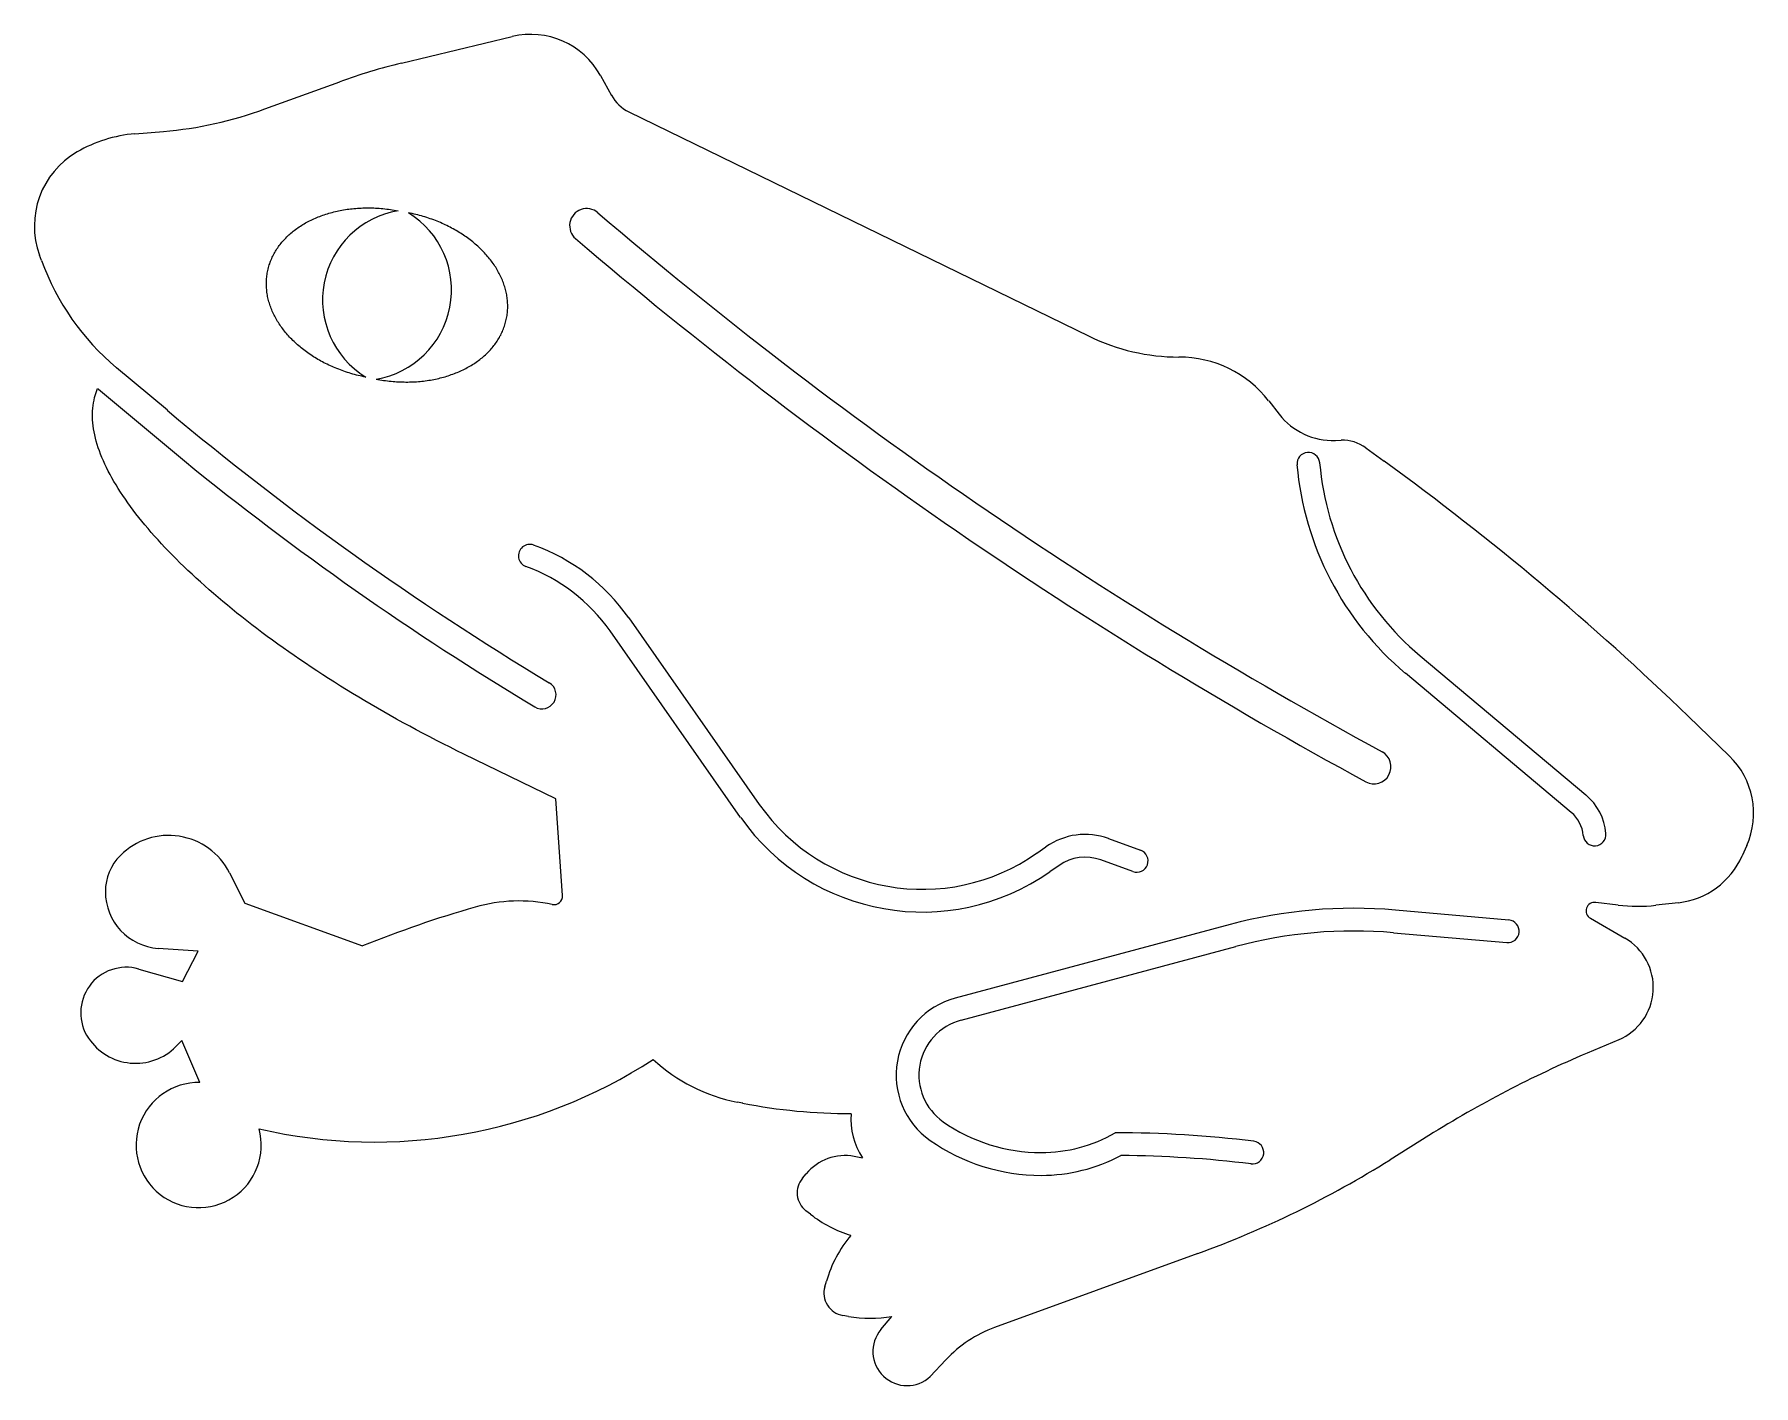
# Model space of a CAD drawing. Extents: x -114 to 164, y 132 to 351.
import ezdxf

# ---------------------------------------------------------------- set-up
doc = ezdxf.new("R2010")
doc.units = 0
doc.header["$LTSCALE"] = 25
doc.linetypes.add('AUSGEZOGEN', pattern=[0])
doc.layers.get('0').update_dxf_attribs({"linetype": 'AUSGEZOGEN'})

msp = doc.modelspace()

# ---------------------------------------------------------------- linework, layer by layer
for p, q in [((-54.63, 346.35), (-36.73, 350.64)), ((-36.73, 350.64), (-36.73, 350.64)), ((-76.72, 338.94), (-64.62, 343.34)), ((-64.62, 343.34), (-64.62, 343.34)), ((-22.46, 344.36), (-22.46, 344.36)), ((-22.46, 344.36), (-20.68, 341.14)), ((-20.68, 341.14), (-20.68, 341.14)), ((-17.87, 338.48), (-17.87, 338.48)), ((-17.87, 338.48), (56.56, 302.18)), ((-97.74, 334.93), (-93.14, 335.3)), ((-107.1, 331.98), (-107.1, 331.98)), ((-64.8, 322.47), (-64.53, 322.52)), ((-64.53, 322.52), (-64.26, 322.57)), ((-64.26, 322.57), (-63.99, 322.62)), ((-63.99, 322.62), (-63.71, 322.67)), ((-63.71, 322.67), (-63.44, 322.71)), ((-63.44, 322.71), (-63.16, 322.75)), ((-63.16, 322.75), (-62.88, 322.78)), ((-62.88, 322.78), (-62.6, 322.81)), ((-62.6, 322.81), (-62.32, 322.84)), ((-62.32, 322.84), (-62.04, 322.87)), ((-62.04, 322.87), (-61.75, 322.89)), ((-61.75, 322.89), (-61.46, 322.91)), ((-61.46, 322.91), (-61.18, 322.92)), ((-61.18, 322.92), (-60.89, 322.93)), ((-60.89, 322.93), (-60.6, 322.94)), ((-60.6, 322.94), (-60.31, 322.95)), ((-60.31, 322.95), (-60.01, 322.95)), ((-60.01, 322.95), (-59.72, 322.94)), ((-59.72, 322.94), (-59.42, 322.94)), ((-59.42, 322.94), (-59.13, 322.93)), ((-59.13, 322.93), (-58.83, 322.92)), ((-58.83, 322.92), (-58.53, 322.9)), ((-58.53, 322.9), (-58.23, 322.88)), ((-58.23, 322.88), (-57.93, 322.85)), ((-57.93, 322.85), (-57.63, 322.83)), ((-57.63, 322.83), (-57.33, 322.8)), ((-57.33, 322.8), (-57.03, 322.76)), ((-57.03, 322.76), (-56.73, 322.72)), ((-56.73, 322.72), (-56.42, 322.68)), ((-56.42, 322.68), (-56.12, 322.63)), ((-56.12, 322.63), (-55.81, 322.58)), ((-55.81, 322.58), (-55.51, 322.53)), ((-55.51, 322.53), (-55.2, 322.47)), ((-71.58, 319.59), (-71.39, 319.73)), ((-71.39, 319.73), (-71.19, 319.87)), ((-71.19, 319.87), (-70.99, 320)), ((-70.99, 320), (-70.78, 320.13)), ((-70.78, 320.13), (-70.57, 320.26)), ((-70.57, 320.26), (-70.36, 320.38)), ((-70.36, 320.38), (-70.15, 320.51)), ((-70.15, 320.51), (-69.93, 320.62)), ((-69.93, 320.62), (-69.71, 320.74)), ((-69.71, 320.74), (-69.49, 320.86)), ((-69.49, 320.86), (-69.26, 320.97)), ((-69.26, 320.97), (-69.04, 321.07)), ((-69.04, 321.07), (-68.81, 321.18)), ((-68.81, 321.18), (-68.57, 321.28)), ((-68.57, 321.28), (-68.34, 321.38)), ((-68.34, 321.38), (-68.1, 321.48)), ((-68.1, 321.48), (-67.86, 321.57)), ((-67.86, 321.57), (-67.62, 321.67)), ((-67.62, 321.67), (-67.37, 321.75)), ((-67.37, 321.75), (-67.12, 321.84)), ((-67.12, 321.84), (-66.87, 321.92)), ((-66.87, 321.92), (-66.62, 322)), ((-66.62, 322), (-66.37, 322.08)), ((-66.37, 322.08), (-66.11, 322.15)), ((-66.11, 322.15), (-65.85, 322.22)), ((-65.85, 322.22), (-65.59, 322.29)), ((-65.59, 322.29), (-65.33, 322.35)), ((-65.33, 322.35), (-65.06, 322.41)), ((-65.06, 322.41), (-64.8, 322.47)), ((-55.2, 322.47), (-55.2, 322.47)), ((-53.22, 322.08), (-53.52, 322.15)), ((-53.52, 322.15), (-53.52, 322.15)), ((-52.91, 322.02), (-53.22, 322.08)), ((-52.61, 321.95), (-52.91, 322.02)), ((-52.31, 321.88), (-52.61, 321.95)), ((-52.01, 321.81), (-52.31, 321.88)), ((-51.72, 321.73), (-52.01, 321.81)), ((-51.42, 321.65), (-51.72, 321.73)), ((-51.13, 321.56), (-51.42, 321.65)), ((-50.84, 321.48), (-51.13, 321.56)), ((-50.56, 321.39), (-50.84, 321.48)), ((-50.27, 321.29), (-50.56, 321.39)), ((-49.99, 321.2), (-50.27, 321.29)), ((-49.71, 321.1), (-49.99, 321.2)), ((-49.43, 321), (-49.71, 321.1)), ((-49.15, 320.89), (-49.43, 321)), ((-48.88, 320.78), (-49.15, 320.89)), ((-48.61, 320.67), (-48.88, 320.78)), ((-48.34, 320.56), (-48.61, 320.67)), ((-48.07, 320.44), (-48.34, 320.56)), ((-47.81, 320.32), (-48.07, 320.44)), ((-47.55, 320.2), (-47.81, 320.32)), ((-47.29, 320.08), (-47.55, 320.2)), ((-47.04, 319.95), (-47.29, 320.08)), ((-46.78, 319.82), (-47.04, 319.95)), ((-46.53, 319.69), (-46.78, 319.82)), ((-22.9, 322.17), (-22.9, 322.17)), ((-74.4, 316.87), (-74.26, 317.05)), ((-74.26, 317.05), (-74.12, 317.22)), ((-74.12, 317.22), (-73.98, 317.4)), ((-73.98, 317.4), (-73.83, 317.57)), ((-73.83, 317.57), (-73.68, 317.74)), ((-73.68, 317.74), (-73.52, 317.91)), ((-73.52, 317.91), (-73.36, 318.07)), ((-73.36, 318.07), (-73.2, 318.24)), ((-73.2, 318.24), (-73.03, 318.4)), ((-73.03, 318.4), (-72.86, 318.56)), ((-72.86, 318.56), (-72.69, 318.71)), ((-72.69, 318.71), (-72.52, 318.87)), ((-72.52, 318.87), (-72.34, 319.02)), ((-72.34, 319.02), (-72.15, 319.16)), ((-72.15, 319.16), (-71.97, 319.31)), ((-71.97, 319.31), (-71.78, 319.45)), ((-71.78, 319.45), (-71.58, 319.59)), ((-46.28, 319.56), (-46.53, 319.69)), ((-46.04, 319.42), (-46.28, 319.56)), ((-45.79, 319.28), (-46.04, 319.42)), ((-45.55, 319.14), (-45.79, 319.28)), ((-45.32, 318.99), (-45.55, 319.14)), ((-45.08, 318.85), (-45.32, 318.99)), ((-44.85, 318.7), (-45.08, 318.85)), ((-44.62, 318.55), (-44.85, 318.7)), ((-44.4, 318.39), (-44.62, 318.55)), ((-44.18, 318.24), (-44.4, 318.39)), ((-43.96, 318.08), (-44.18, 318.24)), ((-43.74, 317.92), (-43.96, 318.08)), ((-43.53, 317.76), (-43.74, 317.92)), ((-43.32, 317.6), (-43.53, 317.76)), ((-43.11, 317.43), (-43.32, 317.6)), ((-42.9, 317.26), (-43.11, 317.43)), ((-42.7, 317.09), (-42.9, 317.26)), ((-42.51, 316.92), (-42.7, 317.09)), ((-26.48, 317.97), (-26.48, 317.97)), ((-112.85, 314.44), (-113.17, 315.31)), ((-75.88, 314.14), (-75.8, 314.34)), ((-75.8, 314.34), (-75.72, 314.55)), ((-75.72, 314.55), (-75.63, 314.76)), ((-75.63, 314.76), (-75.54, 314.96)), ((-75.54, 314.96), (-75.45, 315.16)), ((-75.45, 315.16), (-75.35, 315.36)), ((-75.35, 315.36), (-75.24, 315.55)), ((-75.24, 315.55), (-75.13, 315.75)), ((-75.13, 315.75), (-75.02, 315.94)), ((-75.02, 315.94), (-74.9, 316.13)), ((-74.9, 316.13), (-74.78, 316.32)), ((-74.78, 316.32), (-74.66, 316.5)), ((-74.66, 316.5), (-74.53, 316.69)), ((-74.53, 316.69), (-74.4, 316.87)), ((-42.31, 316.75), (-42.51, 316.92)), ((-42.12, 316.57), (-42.31, 316.75)), ((-41.93, 316.39), (-42.12, 316.57)), ((-41.75, 316.21), (-41.93, 316.39)), ((-41.57, 316.03), (-41.75, 316.21)), ((-41.39, 315.85), (-41.57, 316.03)), ((-41.22, 315.67), (-41.39, 315.85)), ((-41.04, 315.48), (-41.22, 315.67)), ((-40.88, 315.29), (-41.04, 315.48)), ((-40.71, 315.1), (-40.88, 315.29)), ((-40.55, 314.91), (-40.71, 315.1)), ((-40.4, 314.72), (-40.55, 314.91)), ((-40.25, 314.53), (-40.4, 314.72)), ((-40.1, 314.33), (-40.25, 314.53)), ((-39.95, 314.14), (-40.1, 314.33)), ((-76.47, 311.28), (-76.45, 311.51)), ((-76.45, 311.51), (-76.43, 311.73)), ((-76.43, 311.73), (-76.41, 311.95)), ((-76.41, 311.95), (-76.38, 312.18)), ((-76.38, 312.18), (-76.34, 312.4)), ((-76.34, 312.4), (-76.3, 312.62)), ((-76.3, 312.62), (-76.25, 312.84)), ((-76.3, 312.62), (-76.3, 312.62)), ((-76.25, 312.84), (-76.2, 313.06)), ((-76.2, 313.06), (-76.15, 313.28)), ((-76.15, 313.28), (-76.09, 313.5)), ((-76.09, 313.5), (-76.02, 313.71)), ((-76.02, 313.71), (-75.95, 313.92)), ((-75.95, 313.92), (-75.88, 314.14)), ((-39.81, 313.94), (-39.95, 314.14)), ((-39.67, 313.74), (-39.81, 313.94)), ((-39.54, 313.54), (-39.67, 313.74)), ((-39.41, 313.34), (-39.54, 313.54)), ((-39.28, 313.14), (-39.41, 313.34)), ((-39.16, 312.93), (-39.28, 313.14)), ((-39.04, 312.73), (-39.16, 312.93)), ((-38.93, 312.52), (-39.04, 312.73)), ((-38.82, 312.32), (-38.93, 312.52)), ((-38.71, 312.11), (-38.82, 312.32)), ((-38.61, 311.9), (-38.71, 312.11)), ((-38.51, 311.69), (-38.61, 311.9)), ((-38.42, 311.48), (-38.51, 311.69)), ((-38.33, 311.26), (-38.42, 311.48)), ((-76.48, 311.06), (-76.47, 311.28)), ((-76.48, 310.84), (-76.48, 311.06)), ((-76.48, 310.62), (-76.48, 310.84)), ((-76.48, 310.39), (-76.48, 310.62)), ((-76.47, 310.17), (-76.48, 310.39)), ((-76.46, 309.95), (-76.47, 310.17)), ((-76.44, 309.73), (-76.46, 309.95)), ((-76.42, 309.51), (-76.44, 309.73)), ((-76.39, 309.29), (-76.42, 309.51)), ((-76.36, 309.07), (-76.39, 309.29)), ((-76.32, 308.85), (-76.36, 309.07)), ((-76.28, 308.63), (-76.32, 308.85)), ((-76.23, 308.41), (-76.28, 308.63)), ((-38.24, 311.05), (-38.33, 311.26)), ((-38.16, 310.84), (-38.24, 311.05)), ((-38.08, 310.62), (-38.16, 310.84)), ((-38.01, 310.41), (-38.08, 310.62)), ((-37.94, 310.19), (-38.01, 310.41)), ((-37.88, 309.98), (-37.94, 310.19)), ((-37.82, 309.76), (-37.88, 309.98)), ((-37.77, 309.54), (-37.82, 309.76)), ((-37.71, 309.32), (-37.77, 309.54)), ((-37.67, 309.1), (-37.71, 309.32)), ((-37.63, 308.88), (-37.67, 309.1)), ((-37.59, 308.66), (-37.63, 308.88)), ((-37.56, 308.44), (-37.59, 308.66)), ((-76.18, 308.19), (-76.23, 308.41)), ((-76.13, 307.97), (-76.18, 308.19)), ((-76.07, 307.75), (-76.13, 307.97)), ((-76, 307.54), (-76.07, 307.75)), ((-75.94, 307.32), (-76, 307.54)), ((-75.86, 307.11), (-75.94, 307.32)), ((-75.79, 306.89), (-75.86, 307.11)), ((-75.71, 306.68), (-75.79, 306.89)), ((-75.62, 306.47), (-75.71, 306.68)), ((-75.53, 306.25), (-75.62, 306.47)), ((-75.44, 306.04), (-75.53, 306.25)), ((-75.34, 305.83), (-75.44, 306.04)), ((-75.24, 305.62), (-75.34, 305.83)), ((-37.53, 308.22), (-37.56, 308.44)), ((-37.54, 305.78), (-37.52, 306)), ((-37.51, 308), (-37.53, 308.22)), ((-37.52, 306), (-37.5, 306.22)), ((-37.49, 307.78), (-37.51, 308)), ((-37.5, 306.22), (-37.48, 306.45)), ((-37.48, 307.56), (-37.49, 307.78)), ((-37.47, 307.34), (-37.48, 307.56)), ((-37.48, 306.45), (-37.47, 306.67)), ((-37.46, 307.11), (-37.47, 307.34)), ((-37.47, 306.67), (-37.46, 306.89)), ((-37.46, 306.89), (-37.46, 307.11)), ((-75.13, 305.41), (-75.24, 305.62)), ((-75.02, 305.21), (-75.13, 305.41)), ((-74.91, 305), (-75.02, 305.21)), ((-74.79, 304.8), (-74.91, 305)), ((-74.67, 304.59), (-74.79, 304.8)), ((-74.54, 304.39), (-74.67, 304.59)), ((-74.41, 304.19), (-74.54, 304.39)), ((-74.28, 303.99), (-74.41, 304.19)), ((-74.14, 303.79), (-74.28, 303.99)), ((-74, 303.59), (-74.14, 303.79)), ((-73.85, 303.4), (-74, 303.59)), ((-73.7, 303.2), (-73.85, 303.4)), ((-73.55, 303.01), (-73.7, 303.2)), ((-38.31, 302.98), (-38.23, 303.18)), ((-38.23, 303.18), (-38.15, 303.39)), ((-38.15, 303.39), (-38.07, 303.59)), ((-38.07, 303.59), (-37.99, 303.81)), ((-37.99, 303.81), (-37.92, 304.02)), ((-37.92, 304.02), (-37.86, 304.23)), ((-37.86, 304.23), (-37.8, 304.45)), ((-37.8, 304.45), (-37.75, 304.67)), ((-37.75, 304.67), (-37.69, 304.89)), ((-37.69, 304.89), (-37.65, 305.11)), ((-37.65, 305.11), (-37.61, 305.33)), ((-37.65, 305.11), (-37.65, 305.11)), ((-37.61, 305.33), (-37.57, 305.55)), ((-37.57, 305.55), (-37.54, 305.78)), ((-73.39, 302.82), (-73.55, 303.01)), ((-73.23, 302.63), (-73.39, 302.82)), ((-73.07, 302.44), (-73.23, 302.63)), ((-72.9, 302.25), (-73.07, 302.44)), ((-72.73, 302.06), (-72.9, 302.25)), ((-72.56, 301.88), (-72.73, 302.06)), ((-72.38, 301.7), (-72.56, 301.88)), ((-72.2, 301.52), (-72.38, 301.7)), ((-72.02, 301.34), (-72.2, 301.52)), ((-71.83, 301.16), (-72.02, 301.34)), ((-71.64, 300.98), (-71.83, 301.16)), ((-71.44, 300.81), (-71.64, 300.98)), ((-71.24, 300.64), (-71.44, 300.81)), ((-71.04, 300.47), (-71.24, 300.64)), ((-70.84, 300.3), (-71.04, 300.47)), ((-70.63, 300.13), (-70.84, 300.3)), ((-40.12, 300.16), (-39.97, 300.33)), ((-39.97, 300.33), (-39.83, 300.51)), ((-39.83, 300.51), (-39.69, 300.68)), ((-39.69, 300.68), (-39.55, 300.86)), ((-39.55, 300.86), (-39.42, 301.04)), ((-39.42, 301.04), (-39.29, 301.23)), ((-39.29, 301.23), (-39.16, 301.41)), ((-39.16, 301.41), (-39.04, 301.6)), ((-39.04, 301.6), (-38.93, 301.79)), ((-38.93, 301.79), (-38.81, 301.98)), ((-38.81, 301.98), (-38.71, 302.18)), ((-38.71, 302.18), (-38.6, 302.37)), ((-38.6, 302.37), (-38.5, 302.57)), ((-38.5, 302.57), (-38.41, 302.77)), ((-38.41, 302.77), (-38.31, 302.98)), ((56.56, 302.18), (56.56, 302.18)), ((-70.42, 299.97), (-70.63, 300.13)), ((-70.21, 299.81), (-70.42, 299.97)), ((-69.99, 299.65), (-70.21, 299.81)), ((-69.77, 299.49), (-69.99, 299.65)), ((-69.55, 299.34), (-69.77, 299.49)), ((-69.32, 299.18), (-69.55, 299.34)), ((-69.1, 299.03), (-69.32, 299.18)), ((-68.86, 298.88), (-69.1, 299.03)), ((-68.63, 298.74), (-68.86, 298.88)), ((-68.39, 298.59), (-68.63, 298.74)), ((-68.15, 298.45), (-68.39, 298.59)), ((-67.91, 298.31), (-68.15, 298.45)), ((-67.66, 298.17), (-67.91, 298.31)), ((-67.42, 298.04), (-67.66, 298.17)), ((-67.17, 297.91), (-67.42, 298.04)), ((-66.91, 297.78), (-67.17, 297.91)), ((-66.66, 297.65), (-66.91, 297.78)), ((-66.4, 297.53), (-66.66, 297.65)), ((-66.14, 297.41), (-66.4, 297.53)), ((-43.59, 297.35), (-43.37, 297.47)), ((-43.37, 297.47), (-43.17, 297.6)), ((-43.17, 297.6), (-42.96, 297.73)), ((-42.96, 297.73), (-42.76, 297.86)), ((-42.76, 297.86), (-42.56, 298)), ((-42.56, 298), (-42.36, 298.14)), ((-42.36, 298.14), (-42.17, 298.28)), ((-42.17, 298.28), (-41.98, 298.42)), ((-41.98, 298.42), (-41.79, 298.57)), ((-41.79, 298.57), (-41.61, 298.71)), ((-41.61, 298.71), (-41.43, 298.86)), ((-41.43, 298.86), (-41.26, 299.02)), ((-41.26, 299.02), (-41.08, 299.17)), ((-41.08, 299.17), (-40.91, 299.33)), ((-40.91, 299.33), (-40.75, 299.49)), ((-40.75, 299.49), (-40.58, 299.66)), ((-40.58, 299.66), (-40.43, 299.82)), ((-40.43, 299.82), (-40.27, 299.99)), ((-40.27, 299.99), (-40.12, 300.16)), ((71.08, 298.82), (71.08, 298.82)), ((71.08, 298.82), (71.08, 298.82)), ((-92.5, 290.21), (-100.71, 297.1)), ((-65.87, 297.29), (-66.14, 297.41)), ((-65.61, 297.17), (-65.87, 297.29)), ((-65.34, 297.06), (-65.61, 297.17)), ((-65.07, 296.95), (-65.34, 297.06)), ((-64.79, 296.84), (-65.07, 296.95)), ((-64.52, 296.73), (-64.79, 296.84)), ((-64.24, 296.63), (-64.52, 296.73)), ((-63.96, 296.53), (-64.24, 296.63)), ((-63.68, 296.44), (-63.96, 296.53)), ((-63.39, 296.34), (-63.68, 296.44)), ((-63.1, 296.25), (-63.39, 296.34)), ((-62.81, 296.17), (-63.1, 296.25)), ((-62.52, 296.08), (-62.81, 296.17)), ((-62.23, 296), (-62.52, 296.08)), ((-61.93, 295.92), (-62.23, 296)), ((-61.64, 295.85), (-61.93, 295.92)), ((-61.34, 295.78), (-61.64, 295.85)), ((-61.04, 295.71), (-61.34, 295.78)), ((-60.73, 295.65), (-61.04, 295.71)), ((-60.43, 295.59), (-60.73, 295.65)), ((-58.75, 295.26), (-58.44, 295.2)), ((-58.44, 295.2), (-58.14, 295.15)), ((-58.14, 295.15), (-57.83, 295.1)), ((-57.83, 295.1), (-57.53, 295.05)), ((-57.53, 295.05), (-57.22, 295.01)), ((-57.22, 295.01), (-56.92, 294.97)), ((-56.92, 294.97), (-56.62, 294.93)), ((-56.62, 294.93), (-56.31, 294.9)), ((-56.31, 294.9), (-56.01, 294.88)), ((-56.01, 294.88), (-55.71, 294.85)), ((-55.71, 294.85), (-55.42, 294.83)), ((-55.42, 294.83), (-55.12, 294.81)), ((-55.12, 294.81), (-54.82, 294.8)), ((-54.82, 294.8), (-54.52, 294.79)), ((-54.52, 294.79), (-54.23, 294.79)), ((-54.23, 294.79), (-53.93, 294.78)), ((-53.93, 294.78), (-53.64, 294.78)), ((-53.64, 294.78), (-53.35, 294.79)), ((-53.35, 294.79), (-53.06, 294.8)), ((-53.06, 294.8), (-52.77, 294.81)), ((-52.77, 294.81), (-52.48, 294.82)), ((-52.48, 294.82), (-52.2, 294.84)), ((-52.2, 294.84), (-51.91, 294.86)), ((-51.91, 294.86), (-51.63, 294.89)), ((-51.63, 294.89), (-51.35, 294.92)), ((-51.35, 294.92), (-51.07, 294.95)), ((-51.07, 294.95), (-50.79, 294.98)), ((-50.79, 294.98), (-50.51, 295.02)), ((-50.51, 295.02), (-50.23, 295.06)), ((-50.23, 295.06), (-49.96, 295.11)), ((-49.96, 295.11), (-49.69, 295.16)), ((-49.69, 295.16), (-49.42, 295.21)), ((-49.42, 295.21), (-49.15, 295.26)), ((-49.15, 295.26), (-48.88, 295.32)), ((-48.88, 295.32), (-48.62, 295.38)), ((-48.62, 295.38), (-48.36, 295.44)), ((-48.36, 295.44), (-48.1, 295.51)), ((-48.1, 295.51), (-47.84, 295.58)), ((-47.84, 295.58), (-47.58, 295.65)), ((-47.58, 295.65), (-47.33, 295.73)), ((-47.33, 295.73), (-47.07, 295.81)), ((-47.07, 295.81), (-46.82, 295.89)), ((-46.82, 295.89), (-46.58, 295.98)), ((-46.58, 295.98), (-46.33, 296.06)), ((-46.33, 296.06), (-46.09, 296.16)), ((-46.09, 296.16), (-45.85, 296.25)), ((-45.85, 296.25), (-45.61, 296.35)), ((-45.61, 296.35), (-45.37, 296.45)), ((-45.37, 296.45), (-45.14, 296.55)), ((-45.14, 296.55), (-44.91, 296.66)), ((-44.91, 296.66), (-44.68, 296.76)), ((-44.68, 296.76), (-44.46, 296.87)), ((-44.46, 296.87), (-44.24, 296.99)), ((-44.24, 296.99), (-44.02, 297.11)), ((-44.02, 297.11), (-43.8, 297.22)), ((-43.8, 297.22), (-43.59, 297.35)), ((-104.36, 291.87), (-104.26, 292.3)), ((-104.26, 292.3), (-103.77, 293.74)), ((-103.63, 293.62), (-89.72, 282.02)), ((-104.61, 289.62), (-104.6, 290.08)), ((-104.61, 289.15), (-104.61, 289.62)), ((-104.59, 288.68), (-104.61, 289.15)), ((-104.6, 290.08), (-104.56, 290.54)), ((-104.56, 290.54), (-104.51, 290.99)), ((-104.51, 290.99), (-104.45, 291.43)), ((-104.45, 291.43), (-104.36, 291.87)), ((85.59, 291.75), (87.29, 289.58)), ((87.29, 289.58), (87.29, 289.58)), ((-104.56, 288.2), (-104.59, 288.68)), ((-104.5, 287.71), (-104.56, 288.2)), ((-104.43, 287.22), (-104.5, 287.71)), ((-104.35, 286.72), (-104.43, 287.22)), ((-104.24, 286.22), (-104.35, 286.72)), ((-104.13, 285.71), (-104.24, 286.22)), ((-103.99, 285.2), (-104.13, 285.71)), ((-103.84, 284.69), (-103.99, 285.2)), ((-103.67, 284.16), (-103.84, 284.69)), ((-103.49, 283.64), (-103.67, 284.16)), ((-103.29, 283.11), (-103.49, 283.64)), ((96.37, 285.34), (97.29, 285.37)), ((96.37, 285.34), (96.37, 285.34)), ((97.29, 285.37), (97.29, 285.37)), ((101.3, 284.14), (101.3, 284.14)), ((101.3, 284.14), (104.28, 281.98)), ((-103.07, 282.57), (-103.29, 283.11)), ((-102.84, 282.03), (-103.07, 282.57)), ((-102.59, 281.49), (-102.84, 282.03)), ((-102.33, 280.94), (-102.59, 281.49)), ((-102.05, 280.39), (-102.33, 280.94)), ((93.83, 281.73), (93.83, 281.73)), ((104.28, 281.98), (104.28, 281.98)), ((-101.76, 279.83), (-102.05, 280.39)), ((-101.45, 279.27), (-101.76, 279.83)), ((-101.13, 278.71), (-101.45, 279.27)), ((-100.79, 278.14), (-101.13, 278.71)), ((-100.44, 277.57), (-100.79, 278.14)), ((-100.07, 276.99), (-100.44, 277.57)), ((-99.69, 276.41), (-100.07, 276.99)), ((-99.29, 275.83), (-99.69, 276.41)), ((-98.88, 275.25), (-99.29, 275.83)), ((-98.46, 274.66), (-98.88, 275.25)), ((-98.02, 274.07), (-98.46, 274.66)), ((-97.57, 273.48), (-98.02, 274.07)), ((-97.1, 272.88), (-97.57, 273.48)), ((-96.62, 272.28), (-97.1, 272.88)), ((-96.13, 271.68), (-96.62, 272.28)), ((-95.62, 271.08), (-96.13, 271.68)), ((-95.1, 270.47), (-95.62, 271.08)), ((-94.56, 269.87), (-95.1, 270.47)), ((-94.01, 269.26), (-94.56, 269.87)), ((-93.45, 268.64), (-94.01, 269.26)), ((-92.88, 268.03), (-93.45, 268.64)), ((-92.29, 267.42), (-92.88, 268.03)), ((-91.69, 266.8), (-92.29, 267.42)), ((-33.26, 268.43), (-33.26, 268.43)), ((-33.26, 268.43), (-33.26, 268.43)), ((-91.08, 266.18), (-91.69, 266.8)), ((-90.46, 265.56), (-91.08, 266.18)), ((-89.82, 264.94), (-90.46, 265.56)), ((-89.17, 264.32), (-89.82, 264.94)), ((-88.51, 263.69), (-89.17, 264.32)), ((-87.84, 263.07), (-88.51, 263.69)), ((-87.15, 262.45), (-87.84, 263.07)), ((-86.45, 261.82), (-87.15, 262.45)), ((-85.74, 261.19), (-86.45, 261.82)), ((-85.02, 260.57), (-85.74, 261.19)), ((-84.29, 259.94), (-85.02, 260.57)), ((-83.55, 259.31), (-84.29, 259.94)), ((-82.79, 258.68), (-83.55, 259.31)), ((-82.02, 258.05), (-82.79, 258.68)), ((-81.25, 257.43), (-82.02, 258.05)), ((-80.46, 256.8), (-81.25, 257.43)), ((-79.66, 256.17), (-80.46, 256.8)), ((-78.85, 255.54), (-79.66, 256.17)), ((-17.9, 256.64), (-17.9, 256.64)), ((-17.9, 256.64), (3.21, 226.49)), ((-78.03, 254.92), (-78.85, 255.54)), ((-77.2, 254.29), (-78.03, 254.92)), ((-76.35, 253.66), (-77.2, 254.29)), ((-75.5, 253.04), (-76.35, 253.66)), ((-74.64, 252.41), (-75.5, 253.04)), ((0.2, 224.38), (-20.91, 254.53)), ((-73.77, 251.79), (-74.64, 252.41)), ((-72.88, 251.17), (-73.77, 251.79)), ((-71.99, 250.55), (-72.88, 251.17)), ((-71.09, 249.93), (-71.99, 250.55)), ((110.09, 250.5), (136.88, 228.02)), ((-70.18, 249.31), (-71.09, 249.93)), ((-69.26, 248.69), (-70.18, 249.31)), ((-68.32, 248.08), (-69.26, 248.69)), ((-67.38, 247.46), (-68.32, 248.08)), ((-66.44, 246.85), (-67.38, 247.46)), ((134.51, 225.2), (107.72, 247.68)), ((-65.48, 246.24), (-66.44, 246.85)), ((-64.51, 245.63), (-65.48, 246.24)), ((-63.53, 245.03), (-64.51, 245.63)), ((-62.55, 244.43), (-63.53, 245.03)), ((-61.55, 243.82), (-62.55, 244.43)), ((-60.55, 243.23), (-61.55, 243.82)), ((-59.54, 242.63), (-60.55, 243.23)), ((-58.52, 242.04), (-59.54, 242.63)), ((-57.49, 241.45), (-58.52, 242.04)), ((-33.09, 242.27), (-33.09, 242.27)), ((-56.46, 240.86), (-57.49, 241.45)), ((-55.42, 240.27), (-56.46, 240.86)), ((-54.36, 239.69), (-55.42, 240.27)), ((-53.3, 239.11), (-54.36, 239.69)), ((-52.24, 238.54), (-53.3, 239.11)), ((153.45, 240.72), (153.45, 240.72)), ((153.45, 240.72), (160.07, 234.33)), ((-51.16, 237.97), (-52.24, 238.54)), ((-50.08, 237.4), (-51.16, 237.97)), ((-48.99, 236.84), (-50.08, 237.4)), ((-47.9, 236.28), (-48.99, 236.84)), ((-46.79, 235.72), (-47.9, 236.28)), ((-45.68, 235.17), (-46.79, 235.72)), ((-44.57, 234.62), (-45.68, 235.17)), ((-29.68, 227.36), (-44.57, 234.62)), ((103.93, 235.01), (103.93, 235.01)), ((103.93, 235.01), (103.93, 235.01)), ((160.07, 234.33), (160.07, 234.33)), ((101.29, 230.15), (101.29, 230.15)), ((-28.59, 211.75), (-29.68, 227.36)), ((3.21, 226.49), (3.21, 226.49)), ((48.07, 218.58), (49.57, 219.64)), ((49.57, 219.64), (49.57, 219.64)), ((59.68, 220.97), (59.68, 220.97)), ((59.68, 220.97), (64.87, 219.08)), ((136.46, 221.46), (136.46, 221.46)), ((140.13, 221.78), (140.13, 221.78)), ((162.89, 219.83), (162.14, 218.15)), ((162.89, 219.83), (162.89, 219.83)), ((-100.1, 218.24), (-100.1, 218.24)), ((48.07, 218.58), (48.07, 218.58)), ((63.61, 215.62), (58.43, 217.51)), ((64.87, 219.08), (64.87, 219.08)), ((162.14, 218.15), (162.14, 218.15)), ((-82.45, 215.44), (-82.45, 215.44)), ((-82.45, 215.44), (-79.95, 210.52)), ((51.69, 216.62), (50.18, 215.57)), ((-102.52, 212.38), (-102.52, 212.38)), ((-28.59, 211.75), (-28.59, 211.75)), ((-79.95, 210.52), (-60.92, 203.6)), ((-42.71, 209.87), (-42.71, 209.87)), ((-30.25, 210.31), (-30.25, 210.31)), ((124.41, 207.79), (106.08, 209.4)), ((142.12, 210.2), (138.46, 210.64)), ((138.46, 210.64), (138.46, 210.64)), ((142.12, 210.2), (142.12, 210.2)), ((151.83, 210.59), (148.17, 210.17)), ((148.17, 210.17), (148.17, 210.17)), ((151.83, 210.59), (151.83, 210.59)), ((79.34, 207.06), (34.9, 195.15)), ((105.76, 205.73), (124.09, 204.13)), ((137.6, 208.08), (137.6, 208.08)), ((137.6, 208.08), (143.18, 204.86)), ((-87.54, 202.75), (-93.96, 203.2)), ((-93.96, 203.2), (-93.96, 203.2)), ((-60.92, 203.6), (-60.92, 203.6)), ((35.85, 191.59), (80.29, 203.5)), ((143.18, 204.86), (143.18, 204.86)), ((-90.05, 197.83), (-87.54, 202.75)), ((-97.12, 199.86), (-97.12, 199.86)), ((-97.12, 199.86), (-90.05, 197.83)), ((-105.25, 188.67), (-105.25, 188.67)), ((-105.25, 188.67), (-105.25, 188.67)), ((-90.14, 188.29), (-91.12, 187.31)), ((-91.12, 187.31), (-91.12, 187.31)), ((-87.27, 181.51), (-90.14, 188.29)), ((142.18, 188.42), (137.09, 186.26)), ((137.09, 186.26), (137.09, 186.26)), ((142.18, 188.42), (142.18, 188.42)), ((-13.93, 185.25), (-13.93, 185.25)), ((-13.93, 185.25), (-13.93, 185.25)), ((-87.27, 181.51), (-87.27, 181.51)), ((0.53, 178.16), (-0.38, 178.34)), ((-0.38, 178.34), (-0.38, 178.34)), ((0.53, 178.16), (0.53, 178.16)), ((18.08, 176.47), (18.08, 176.47)), ((18.08, 176.47), (18.08, 176.47)), ((32.96, 175.17), (32.96, 175.17)), ((-77.67, 174.01), (-77.67, 174.01)), ((-77.67, 174.01), (-77.67, 174.01)), ((60.75, 173.38), (60.75, 173.38)), ((111.48, 172.93), (105.24, 169.03)), ((111.48, 172.93), (111.48, 172.93)), ((30.85, 172.15), (30.85, 172.15)), ((48.79, 170.18), (48.79, 170.18)), ((61.7, 169.7), (61.7, 169.7)), ((83.18, 172.01), (83.18, 172.01)), ((18.57, 169.58), (18.57, 169.58)), ((18.57, 169.58), (19.93, 169.34)), ((19.93, 169.34), (19.93, 169.34)), ((105.24, 169.03), (105.24, 169.03)), ((10.2, 166.04), (10.79, 166.74)), ((10.2, 166.04), (10.2, 166.04)), ((10.79, 166.74), (10.79, 166.74)), ((48.79, 166.5), (48.79, 166.5)), ((11.48, 160.21), (10.75, 160.77)), ((10.75, 160.77), (10.75, 160.77)), ((11.48, 160.21), (11.48, 160.21)), ((18.02, 156.8), (18.02, 156.8)), ((18.02, 156.8), (18.02, 156.8)), ((74.12, 153.85), (41.26, 141.89)), ((74.12, 153.85), (74.12, 153.85)), ((13.81, 148.48), (14.07, 149.37)), ((13.81, 148.48), (13.81, 148.48)), ((14.07, 149.37), (14.07, 149.37)), ((17.62, 143.68), (16.71, 143.84)), ((16.71, 143.84), (16.71, 143.84)), ((17.62, 143.68), (17.62, 143.68)), ((22.88, 141.57), (24.65, 143.68)), ((24.65, 143.68), (24.65, 143.68)), ((41.26, 141.89), (41.26, 141.89)), ((22.88, 141.57), (22.88, 141.57)), ((33.38, 136.67), (30.87, 133.98)), ((33.38, 136.67), (33.38, 136.67)), ((30.87, 133.98), (30.87, 133.98))]:
    msp.add_line(p, q)
for centre, radius, start, end in [((-33.73, 338.12), 12.88, 29, 103.5), ((-33.15, 256.88), 92.01, 103.5, 110), ((-15.04, 344.27), 6.44, 209, 244), ((-98.75, 399.46), 64.41, 274.9981, 290), ((-95.77, 312.36), 22.66, 94.9981, 120), ((-100.2, 320.03), 13.8, 120, 200), ((-24.69, 320.07), 2.76, 49.5, 229.5), ((-52.77, 308.05), 14.63, 99.5554, 238.4442), ((-61.17, 309.68), 14.63, 279.5554, 418.4442), ((455.16, 881.9), 736.1, 229.5, 241.5), ((455.16, 881.9), 741.62, 229.5, 241.5), ((-74.42, 328.43), 40.9, 200, 230), ((71.08, 331.95), 33.12, 244, 270), ((71.08, 280.42), 18.4, 38, 90), ((-74.42, 328.43), 45.45, 229.7687, 230), ((218.22, 660.52), 483.4, 230, 239), ((95.99, 296.37), 11.04, 218, 272), ((97.52, 278.93), 6.44, 54, 92), ((218.22, 660.52), 487.95, 230.868, 239), ((92, 281.57), 1.84, 5, 185), ((139.66, 285.74), 49.69, 185, 230), ((139.66, 285.74), 46.01, 185, 230), ((-166.14, -90.22), 460.06, 46, 54), ((-33.89, 266.7), 1.84, 70, 250), ((-44.28, 238.17), 32.2, 35, 70), ((-44.28, 238.17), 28.52, 35, 70), ((-31.92, 244.21), 2.27, 239, 419), ((102.61, 232.58), 2.76, 241.5, 421.5), ((151.12, 225.07), 12.88, 336, 406), ((130.96, 220.97), 9.2, 5, 50), ((29.6, 244.96), 32.2, 215, 305), ((130.96, 220.97), 5.52, 5, 50), ((29.6, 244.96), 35.88, 215, 305), ((-92.29, 210.43), 11.04, 27, 135), ((55.91, 210.59), 11.04, 70, 125), ((138.29, 221.62), 1.84, 185, 365), ((-94.24, 212.38), 8.28, 135, 180), ((55.91, 210.59), 7.36, 70, 125), ((64.24, 217.35), 1.84, 250, 430), ((150.37, 223.38), 12.88, 276.5, 336), ((-93.32, 212.38), 9.2, 180, 266), ((-29.97, 211.66), 1.38, 258, 364), ((8.01, 32.97), 184.03, 106, 112), ((-35.61, 185.11), 25.76, 78, 106), ((99.34, 132.4), 77.29, 85, 105), ((138.29, 209.27), 1.38, 83, 240), ((145.25, 235.77), 25.76, 263, 276.5), ((99.34, 132.4), 73.61, 85, 105), ((124.25, 205.96), 1.84, 265, 445), ((138.58, 196.89), 9.2, 293, 420), ((-99.15, 192.79), 7.36, 74, 214), ((38.23, 182.71), 12.88, 105, 235.0001), ((38.23, 182.71), 9.2, 105, 235.0001), ((-97.62, 193.82), 9.2, 214, 315), ((209, 16.87), 184.03, 113, 122), ((-59.04, 254.7), 82.81, 257, 303), ((4.89, 205.44), 27.6, 227, 259), ((-87.44, 171.39), 10.12, 89, 375), ((18.08, 268.49), 92.01, 259, 270), ((29.08, 175.51), 11.04, 175, 214), ((48.79, 197.78), 27.6, 235.0001, 270), ((48.79, 194.1), 23.92, 270, 300), ((60.75, -10.64), 184.03, 83, 90), ((17.13, 161.42), 8.28, 80, 140), ((48.79, 197.78), 31.28, 235.0001, 270), ((48.79, 194.1), 27.6, 270, 297.8742), ((60.75, -10.64), 180.34, 83, 89.7001), ((82.95, 170.18), 1.84, 263, 443), ((17.47, 309.48), 165.62, 290, 302), ((13.02, 163.67), 3.68, 140, 232), ((23.94, 176.16), 20.24, 232, 253), ((33.53, 143.79), 20.24, 140, 164), ((17.35, 147.47), 3.68, 164, 260), ((21.14, 163.62), 20.24, 260, 280), ((48.18, 122.87), 20.24, 110, 137), ((27.11, 138.02), 5.52, 140, 313)]:
    msp.add_arc(centre, radius, start, end)

doc.saveas('drawing.dxf')
